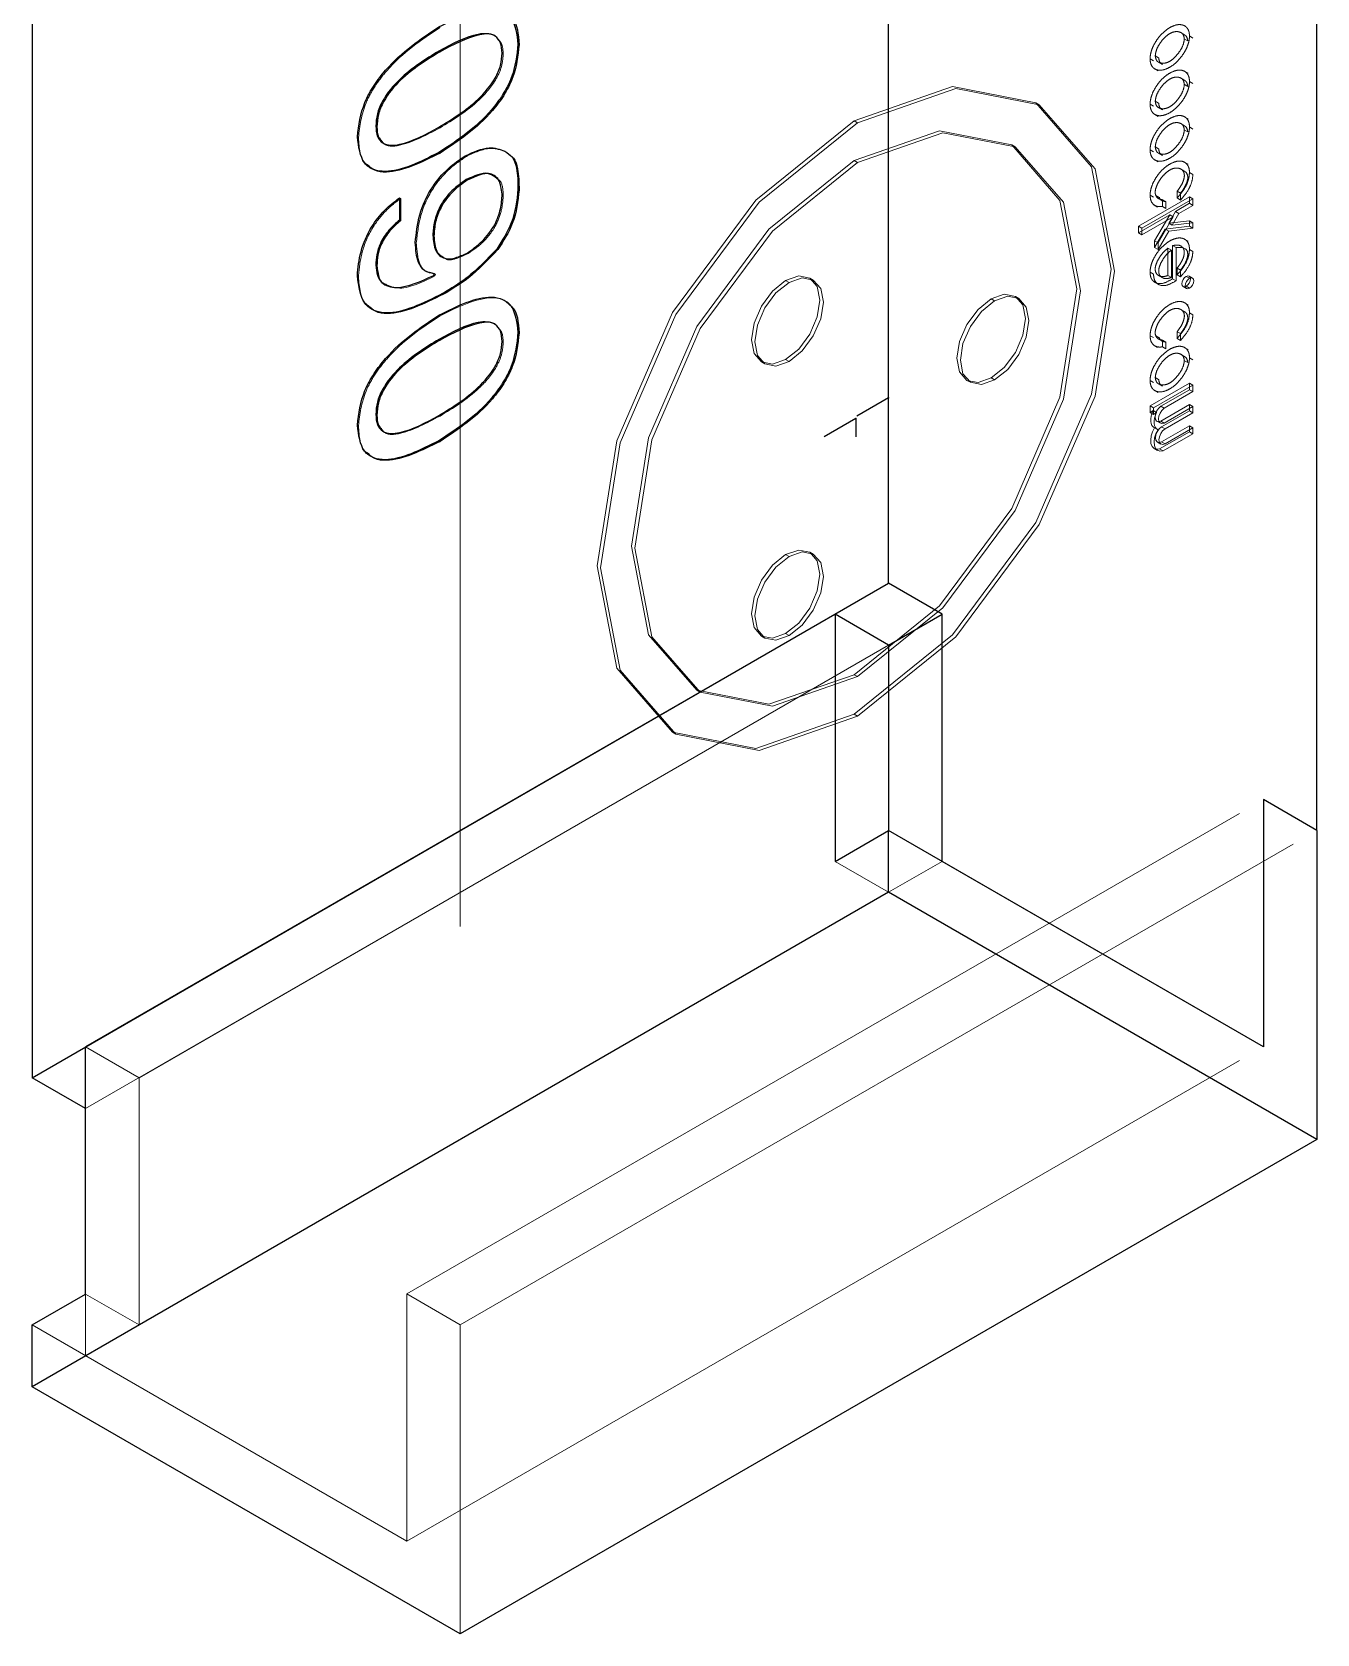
# Model space of a CAD drawing. Header units: millimetres. Extents: x 0 to 841, y 0 to 2287.
# Drawn here: x 627.798 to 629.495, y 243.828 to 245.944 of the extents above; entities that cross this region are included whole.
import ezdxf

# ---------------------------------------------------------------- set-up
doc = ezdxf.new("R2010")
doc.units = ezdxf.units.MM
doc.header["$PDSIZE"] = -1
doc.linetypes.add('HIDDEN', pattern=[1.905, 1.27, -0.635])

msp = doc.modelspace()

# ---------------------------------------------------------------- linework, layer by layer
at = {"color": 7, "linetype": 'Continuous', "lineweight": 25}
for p, q in [((628.9297, 245.2155), (628.9297, 247.0119)), ((629.4954, 244.8889), (629.4954, 246.6853)), ((627.7984, 246.3587), (627.7984, 244.5623)), ((628.3358, 245.9184), (628.3372, 245.9175)), ((628.4401, 245.9277), (628.4416, 245.9269)), ((628.2524, 245.8193), (628.2538, 245.8185)), ((628.3358, 245.7845), (628.3372, 245.7837)), ((628.4228, 245.7862), (628.4242, 245.7854)), ((628.3718, 245.7487), (628.3732, 245.7479)), ((628.2837, 245.7246), (628.2837, 245.6952)), ((628.2837, 245.7246), (628.2851, 245.7238)), ((628.2851, 245.7238), (628.2851, 245.6944)), ((628.4401, 245.736), (628.4416, 245.7352)), ((628.2837, 245.6952), (628.2851, 245.6944)), ((628.3277, 245.6751), (628.3291, 245.6743)), ((628.4123, 245.657), (628.4137, 245.6562)), ((628.2524, 245.6356), (628.2538, 245.6348)), ((628.3314, 245.6234), (628.3238, 245.6259)), ((628.3289, 245.6222), (628.33, 245.6242)), ((628.3405, 245.5981), (628.3419, 245.5973)), ((628.3358, 245.5376), (628.3372, 245.5368)), ((628.4401, 245.547), (628.4416, 245.5461)), ((628.2524, 245.4385), (628.2538, 245.4377)), ((628.3358, 245.4037), (628.3372, 245.4029)), ((627.7984, 244.5623), (628.9297, 245.2155)), ((629.0004, 245.1747), (628.9297, 245.2155)), ((628.859, 245.1747), (627.8691, 244.6032)), ((628.859, 245.1747), (628.859, 244.848)), ((628.9297, 245.1338), (628.859, 245.1747)), ((628.9297, 245.1338), (629.0004, 245.1747)), ((629.0004, 244.848), (629.0004, 245.1747)), ((628.9297, 245.1338), (628.9297, 244.8889)), ((629.4954, 244.8889), (629.4247, 244.9297)), ((629.4247, 244.9297), (629.4247, 244.6031)), ((628.859, 244.848), (628.9297, 244.8889)), ((628.9297, 244.8072), (628.9297, 244.8889)), ((629.4247, 244.6031), (628.9297, 244.8889)), ((629.4954, 244.8889), (629.4954, 244.4806)), ((629.4247, 244.6031), (629.0004, 244.848)), ((628.9297, 244.8072), (627.7984, 244.1541)), ((629.4954, 244.4806), (628.9297, 244.8072)), ((627.8691, 244.2765), (627.8691, 244.6032)), ((627.8691, 244.5215), (627.7984, 244.5623)), ((629.4954, 244.4806), (628.364, 243.8275)), ((627.7984, 244.2357), (627.8691, 244.2765)), ((627.7984, 244.1541), (627.7984, 244.2357)), ((628.364, 243.8275), (627.7984, 244.1541))]:
    msp.add_line(p, q, dxfattribs=at)
at = {"color": 7, "linetype": 'HIDDEN', "lineweight": 18}
for p, q in [((628.364, 246.0322), (628.364, 244.2358)), ((629.3196, 245.9406), (629.3151, 245.9432)), ((629.327, 245.9384), (629.3316, 245.9357)), ((628.4193, 245.9157), (628.4207, 245.9149)), ((629.3203, 245.9344), (629.3248, 245.9318)), ((629.275, 245.9083), (629.2795, 245.9057)), ((629.2814, 245.8948), (629.2859, 245.8922)), ((629.2818, 245.9122), (629.2863, 245.9096)), ((629.287, 245.9035), (629.2915, 245.9009)), ((629.3196, 245.8805), (629.3151, 245.8831)), ((629.3203, 245.8743), (629.3248, 245.8717)), ((629.3252, 245.8891), (629.3206, 245.8917)), ((629.327, 245.8783), (629.3316, 245.8756)), ((629.1287, 245.8475), (629.1242, 245.8501)), ((629.2818, 245.8521), (629.2863, 245.8495)), ((629.275, 245.8482), (629.2795, 245.8456)), ((629.2814, 245.8347), (629.2859, 245.8321)), ((629.287, 245.8434), (629.2915, 245.8408)), ((629.3252, 245.829), (629.3206, 245.8316)), ((628.3358, 245.818), (628.3372, 245.8171)), ((628.8842, 245.8264), (628.8887, 245.8237)), ((629.3196, 245.8204), (629.3151, 245.823)), ((629.3203, 245.8142), (629.3248, 245.8116)), ((629.327, 245.8182), (629.3316, 245.8155)), ((628.228, 245.8053), (628.2294, 245.8044)), ((629.0967, 245.7921), (629.0922, 245.7947)), ((629.275, 245.7881), (629.2795, 245.7855)), ((629.2818, 245.792), (629.2863, 245.7894)), ((628.3706, 245.7802), (628.372, 245.7794)), ((628.4242, 245.7854), (628.4297, 245.7808)), ((628.8842, 245.7741), (628.8887, 245.7715)), ((629.2814, 245.7746), (629.2859, 245.772)), ((629.287, 245.7833), (629.2915, 245.7807)), ((629.3252, 245.7689), (629.3206, 245.7715)), ((629.3197, 245.7602), (629.3152, 245.7628)), ((629.327, 245.7581), (629.3316, 245.7554)), ((628.4193, 245.7293), (628.4207, 245.7285)), ((629.327, 245.726), (629.2597, 245.6871)), ((629.3316, 245.7233), (629.2642, 245.6845)), ((629.275, 245.728), (629.2795, 245.7254)), ((629.2826, 245.7278), (629.2871, 245.7252)), ((629.3107, 245.7333), (629.3107, 245.7244)), ((629.3107, 245.7333), (629.3152, 245.7307)), ((629.3107, 245.7244), (629.3152, 245.7217)), ((629.3152, 245.7307), (629.3152, 245.7217)), ((629.327, 245.7174), (629.327, 245.726)), ((629.327, 245.726), (629.3316, 245.7233)), ((629.3316, 245.7147), (629.3316, 245.7233)), ((629.2597, 245.6785), (629.301, 245.7023)), ((629.2805, 245.7151), (629.285, 245.7125)), ((629.301, 245.7023), (629.281, 245.6677)), ((629.2914, 245.7221), (629.2914, 245.7132)), ((629.2914, 245.7221), (629.2959, 245.7195)), ((629.2914, 245.7132), (629.2959, 245.7106)), ((629.2959, 245.7195), (629.2959, 245.7106)), ((629.3086, 245.7067), (629.2996, 245.6911)), ((629.301, 245.7023), (629.3055, 245.6997)), ((629.3131, 245.7041), (629.3041, 245.6885)), ((629.3086, 245.7067), (629.327, 245.7174)), ((629.3086, 245.7067), (629.3131, 245.7041)), ((629.3131, 245.7041), (629.3316, 245.7147)), ((629.327, 245.7174), (629.3316, 245.7147)), ((629.2597, 245.6871), (629.2597, 245.6785)), ((629.2597, 245.6871), (629.2642, 245.6845)), ((629.2642, 245.6758), (629.3055, 245.6997)), ((629.2642, 245.6845), (629.2642, 245.6758)), ((629.2951, 245.6833), (629.281, 245.659)), ((629.3055, 245.6997), (629.2856, 245.6651)), ((629.2996, 245.6807), (629.2856, 245.6564)), ((629.2951, 245.6833), (629.327, 245.6871)), ((629.2951, 245.6833), (629.2996, 245.6807)), ((629.327, 245.6943), (629.2996, 245.6911)), ((629.2996, 245.6911), (629.3041, 245.6885)), ((629.2996, 245.6807), (629.3316, 245.6844)), ((629.3316, 245.6917), (629.3041, 245.6885)), ((629.327, 245.6871), (629.327, 245.6943)), ((629.327, 245.6943), (629.3316, 245.6917)), ((629.327, 245.6871), (629.3316, 245.6844)), ((629.3316, 245.6844), (629.3316, 245.6917)), ((628.3045, 245.6657), (628.3059, 245.6649)), ((629.2597, 245.6785), (629.2642, 245.6758)), ((629.281, 245.6677), (629.281, 245.659)), ((629.281, 245.6677), (629.2856, 245.6651)), ((629.2856, 245.6651), (629.2856, 245.6564)), ((629.3047, 245.6615), (629.3047, 245.6177)), ((629.3047, 245.6615), (629.3093, 245.6589)), ((629.3221, 245.6569), (629.3176, 245.6595)), ((629.3252, 245.6673), (629.3206, 245.67)), ((628.3729, 245.6517), (628.3743, 245.6509)), ((629.281, 245.659), (629.2856, 245.6564)), ((629.2986, 245.6582), (629.2986, 245.622)), ((629.2986, 245.6582), (629.3032, 245.6556)), ((629.3032, 245.6556), (629.3032, 245.6194)), ((629.3093, 245.6589), (629.3176, 245.659)), ((629.3093, 245.6589), (629.3093, 245.6151)), ((629.327, 245.6565), (629.3316, 245.6539)), ((628.228, 245.6216), (628.2294, 245.6208)), ((628.3289, 245.6222), (628.3303, 245.6214)), ((628.33, 245.6242), (628.3314, 245.6234)), ((628.3303, 245.6214), (628.3314, 245.6234)), ((628.8302, 245.616), (628.8257, 245.6186)), ((629.275, 245.6264), (629.2795, 245.6238)), ((629.2841, 245.6238), (629.2853, 245.6231)), ((629.2883, 245.6214), (629.2886, 245.6212)), ((629.2986, 245.622), (629.3032, 245.6194)), ((629.3047, 245.6177), (629.3093, 245.6151)), ((629.3107, 245.6317), (629.3107, 245.6228)), ((629.3107, 245.6317), (629.3152, 245.6291)), ((629.3107, 245.6228), (629.3152, 245.6202)), ((629.3152, 245.6291), (629.3152, 245.6202)), ((629.3226, 245.6209), (629.3271, 245.6183)), ((629.3311, 245.6187), (629.3266, 245.6213)), ((628.7937, 245.6155), (628.7982, 245.6128)), ((629.2814, 245.613), (629.2859, 245.6104)), ((629.3186, 245.6074), (629.3231, 245.6048)), ((629.3226, 245.6078), (629.3271, 245.6052)), ((629.0652, 245.5912), (629.0697, 245.5886)), ((629.1017, 245.5917), (629.0972, 245.5943)), ((629.3197, 245.5747), (629.3152, 245.5773)), ((629.3252, 245.5834), (629.3206, 245.586)), ((628.3358, 245.5697), (628.3372, 245.5689)), ((629.327, 245.5726), (629.3316, 245.5699)), ((628.4193, 245.5349), (628.4207, 245.5341)), ((629.275, 245.5425), (629.2795, 245.5399)), ((629.2826, 245.5423), (629.2871, 245.5397)), ((629.2914, 245.5366), (629.2914, 245.5277)), ((629.2914, 245.5366), (629.2959, 245.534)), ((629.2959, 245.534), (629.2959, 245.5251)), ((629.3107, 245.5478), (629.3107, 245.5389)), ((629.3107, 245.5478), (629.3152, 245.5452)), ((629.3107, 245.5389), (629.3152, 245.5362)), ((629.3152, 245.5452), (629.3152, 245.5362)), ((629.2805, 245.5296), (629.285, 245.527)), ((629.2914, 245.5277), (629.2959, 245.5251)), ((629.3196, 245.5156), (629.3151, 245.5183)), ((629.3252, 245.5243), (629.3206, 245.5269)), ((629.327, 245.5134), (629.3316, 245.5108)), ((628.7617, 245.5078), (628.7662, 245.5052)), ((628.7937, 245.5109), (628.7982, 245.5083)), ((629.3203, 245.5095), (629.3248, 245.5069)), ((629.0332, 245.4835), (629.0377, 245.4809)), ((629.0652, 245.4867), (629.0697, 245.484)), ((629.275, 245.4834), (629.2795, 245.4808)), ((629.275, 245.4497), (629.327, 245.4797)), ((629.2795, 245.4471), (629.3316, 245.4771)), ((629.2814, 245.4699), (629.2859, 245.4673)), ((629.2818, 245.4873), (629.2863, 245.4847)), ((629.287, 245.4786), (629.2915, 245.4759)), ((629.327, 245.4712), (629.2891, 245.4493)), ((629.327, 245.4797), (629.327, 245.4712)), ((629.327, 245.4797), (629.3316, 245.4771)), ((629.327, 245.4712), (629.3316, 245.4686)), ((629.3316, 245.4771), (629.3316, 245.4686)), ((629.275, 245.4497), (629.275, 245.4412)), ((629.275, 245.4497), (629.2795, 245.4471)), ((629.327, 245.4515), (629.2891, 245.4296)), ((629.2891, 245.4493), (629.2936, 245.4467)), ((629.3316, 245.4686), (629.2936, 245.4467)), ((629.3316, 245.4489), (629.2936, 245.427)), ((629.327, 245.4515), (629.327, 245.4434)), ((629.327, 245.4515), (629.3316, 245.4489)), ((629.3316, 245.4489), (629.3316, 245.4408)), ((628.3358, 245.4372), (628.3372, 245.4364)), ((629.275, 245.4412), (629.2791, 245.4436)), ((629.275, 245.4412), (629.2795, 245.4386)), ((629.2791, 245.4436), (629.2836, 245.4409)), ((629.2795, 245.4471), (629.2795, 245.4386)), ((629.2795, 245.4386), (629.2836, 245.4409)), ((629.2841, 245.4295), (629.2886, 245.4269)), ((629.2891, 245.4296), (629.2936, 245.427)), ((629.327, 245.4434), (629.2902, 245.4221)), ((629.3316, 245.4408), (629.2948, 245.4195)), ((629.327, 245.4434), (629.3316, 245.4408)), ((628.228, 245.4245), (628.2294, 245.4237)), ((629.28, 245.4214), (629.2846, 245.4188)), ((629.281, 245.4209), (629.2856, 245.4183)), ((629.327, 245.4157), (629.2875, 245.3929)), ((629.327, 245.4235), (629.2902, 245.4023)), ((629.2902, 245.4221), (629.2948, 245.4195)), ((629.3316, 245.413), (629.2921, 245.3902)), ((629.3316, 245.4209), (629.2948, 245.3997)), ((629.327, 245.4157), (629.327, 245.4235)), ((629.327, 245.4235), (629.3316, 245.4209)), ((629.327, 245.4157), (629.3316, 245.413)), ((629.3316, 245.413), (629.3316, 245.4209)), ((629.2805, 245.3936), (629.285, 245.391)), ((629.2847, 245.402), (629.2892, 245.3994)), ((629.2875, 245.3929), (629.2921, 245.3902)), ((629.2902, 245.4023), (629.2948, 245.3997)), ((628.7937, 245.2534), (628.7982, 245.2508)), ((628.8302, 245.254), (628.8257, 245.2566)), ((627.8691, 244.5215), (628.9297, 245.1338)), ((628.9297, 245.1338), (627.9398, 244.5623)), ((628.7617, 245.1457), (628.7662, 245.1431)), ((628.7937, 245.1489), (628.7982, 245.1463)), ((628.8842, 245.0947), (628.8887, 245.0921)), ((628.6762, 245.0741), (628.6807, 245.0715)), ((628.8842, 245.0425), (628.8887, 245.0399)), ((628.6442, 245.0187), (628.6487, 245.0161)), ((628.2933, 244.2766), (629.4247, 244.9297)), ((628.364, 244.2358), (629.4954, 244.8889)), ((628.9297, 244.8072), (628.859, 244.848)), ((628.9297, 244.8072), (629.0004, 244.848)), ((627.9398, 244.5623), (627.8691, 244.6032)), ((628.2933, 243.95), (629.4247, 244.6031)), ((627.9398, 244.2357), (627.9398, 244.5623)), ((627.8691, 244.1949), (627.8691, 244.2765)), ((627.9398, 244.2357), (627.8691, 244.2765)), ((628.364, 244.2358), (628.2933, 244.2766)), ((628.2933, 244.2766), (628.2933, 243.95)), ((628.2933, 243.95), (627.7984, 244.2357)), ((628.364, 244.2358), (628.364, 243.8275)), ((628.2933, 243.95), (627.8691, 244.1949))]:
    msp.add_line(p, q, dxfattribs=at)
at = {"color": 7, "linetype": 'Continuous'}
for p, q in [((628.9297, 245.4605), (628.9297, 245.4847)), ((628.9297, 245.4605), (628.9297, 245.4847)), ((628.9297, 245.4605), (628.8878, 245.4364)), ((628.9297, 245.4605), (628.8878, 245.4364)), ((628.8864, 245.4331), (628.8446, 245.4089)), ((628.8864, 245.4331), (628.8864, 245.4089))]:
    msp.add_line(p, q, dxfattribs=at)
at = {"color": 7, "linetype": 'HIDDEN', "lineweight": 18, "flags": 128}
for points in [[(628.8842, 245.8264), (629.0141, 245.8715), (629.1242, 245.8501), (629.1978, 245.7654), (629.2236, 245.6304), (629.1978, 245.4654), (629.1242, 245.2958), (629.0141, 245.1473), (628.8842, 245.0425)], [(628.8887, 245.8237), (629.0186, 245.8689), (629.1287, 245.8475), (629.2023, 245.7628), (629.2281, 245.6277), (629.2023, 245.4628), (629.1287, 245.2932), (629.0186, 245.1447), (628.8887, 245.0399)], [(628.8842, 245.0425), (628.7543, 244.9973), (628.6442, 245.0187), (628.5706, 245.1034), (628.5448, 245.2385), (628.5706, 245.4034), (628.6442, 245.573), (628.7543, 245.7215), (628.8842, 245.8264)], [(628.8887, 245.0399), (628.7588, 244.9947), (628.6487, 245.0161), (628.5751, 245.1008), (628.5493, 245.2359), (628.5751, 245.4008), (628.6487, 245.5704), (628.7588, 245.7189), (628.8887, 245.8237)], [(628.8842, 245.7741), (628.9968, 245.8132), (629.0922, 245.7947), (629.1559, 245.7213), (629.1783, 245.6042), (629.1559, 245.4613), (629.0922, 245.3143), (628.9968, 245.1856), (628.8842, 245.0947)], [(628.8887, 245.7715), (629.0013, 245.8106), (629.0967, 245.7921), (629.1605, 245.7187), (629.1829, 245.6016), (629.1605, 245.4587), (629.0967, 245.3117), (629.0013, 245.183), (628.8887, 245.0921)], [(628.8842, 245.0947), (628.7716, 245.0556), (628.6762, 245.0741), (628.6124, 245.1475), (628.59, 245.2646), (628.6124, 245.4075), (628.6762, 245.5545), (628.7716, 245.6833), (628.8842, 245.7741)], [(628.8887, 245.0921), (628.7761, 245.053), (628.6807, 245.0715), (628.6169, 245.1449), (628.5946, 245.262), (628.6169, 245.4049), (628.6807, 245.5519), (628.7761, 245.6806), (628.8887, 245.7715)], [(628.7937, 245.6155), (628.811, 245.6215), (628.8257, 245.6186), (628.8355, 245.6073), (628.8389, 245.5893), (628.8355, 245.5673), (628.8257, 245.5447), (628.811, 245.5249), (628.7937, 245.5109)], [(628.7982, 245.6128), (628.8155, 245.6189), (628.8302, 245.616), (628.84, 245.6047), (628.8435, 245.5867), (628.84, 245.5647), (628.8302, 245.5421), (628.8155, 245.5223), (628.7982, 245.5083)], [(629.3226, 245.6078), (629.3204, 245.6071), (629.3186, 245.6074), (629.3173, 245.6088), (629.3169, 245.6111), (629.3173, 245.6138), (629.3186, 245.6167), (629.3204, 245.6192), (629.3226, 245.6209)], [(629.3271, 245.6052), (629.3249, 245.6045), (629.3231, 245.6048), (629.3219, 245.6062), (629.3214, 245.6085), (629.3219, 245.6112), (629.3231, 245.6141), (629.3249, 245.6165), (629.3271, 245.6183)], [(629.3226, 245.6209), (629.3247, 245.6217), (629.3266, 245.6213), (629.3278, 245.6199), (629.3282, 245.6176), (629.3278, 245.6149), (629.3266, 245.6121), (629.3247, 245.6096), (629.3226, 245.6078)], [(629.3271, 245.6183), (629.3293, 245.619), (629.3311, 245.6187), (629.3323, 245.6173), (629.3327, 245.615), (629.3323, 245.6123), (629.3311, 245.6094), (629.3293, 245.607), (629.3271, 245.6052)], [(628.7937, 245.5109), (628.7764, 245.5049), (628.7617, 245.5078), (628.7519, 245.5191), (628.7484, 245.5371), (628.7519, 245.5591), (628.7617, 245.5817), (628.7764, 245.6015), (628.7937, 245.6155)], [(628.7982, 245.5083), (628.7809, 245.5023), (628.7662, 245.5052), (628.7564, 245.5164), (628.7529, 245.5345), (628.7564, 245.5564), (628.7662, 245.5791), (628.7809, 245.5989), (628.7982, 245.6128)], [(629.0652, 245.5912), (629.0825, 245.5972), (629.0972, 245.5943), (629.107, 245.5831), (629.1105, 245.565), (629.107, 245.5431), (629.0972, 245.5204), (629.0825, 245.5006), (629.0652, 245.4867)], [(629.0652, 245.4867), (629.0479, 245.4806), (629.0332, 245.4835), (629.0234, 245.4948), (629.0199, 245.5128), (629.0234, 245.5348), (629.0332, 245.5574), (629.0479, 245.5772), (629.0652, 245.5912)], [(629.0697, 245.484), (629.0524, 245.478), (629.0377, 245.4809), (629.0279, 245.4922), (629.0245, 245.5102), (629.0279, 245.5322), (629.0377, 245.5548), (629.0524, 245.5746), (629.0697, 245.5886)], [(629.0697, 245.5886), (629.087, 245.5946), (629.1017, 245.5917), (629.1115, 245.5804), (629.115, 245.5624), (629.1115, 245.5404), (629.1017, 245.5178), (629.087, 245.498), (629.0697, 245.484)], [(629.2891, 245.4493), (629.2861, 245.4465), (629.2837, 245.4429), (629.2821, 245.4389), (629.2816, 245.4351), (629.2821, 245.4319), (629.2837, 245.4298), (629.2861, 245.429), (629.2891, 245.4296)], [(629.2791, 245.4436), (629.2775, 245.4399), (629.2764, 245.4362), (629.2758, 245.4326), (629.2758, 245.4293), (629.2764, 245.4264), (629.2774, 245.4239), (629.279, 245.4221), (629.281, 245.4209)], [(629.2836, 245.4409), (629.282, 245.4373), (629.2809, 245.4336), (629.2804, 245.43), (629.2803, 245.4267), (629.2809, 245.4238), (629.282, 245.4213), (629.2835, 245.4195), (629.2856, 245.4183)], [(629.2936, 245.4467), (629.2907, 245.4439), (629.2882, 245.4403), (629.2867, 245.4363), (629.2861, 245.4325), (629.2867, 245.4293), (629.2882, 245.4272), (629.2907, 245.4264), (629.2936, 245.427)], [(629.281, 245.4209), (629.2783, 245.4155), (629.2765, 245.41), (629.2758, 245.4047), (629.2762, 245.4), (629.2777, 245.3963), (629.2803, 245.3937), (629.2836, 245.3926), (629.2875, 245.3929)], [(629.2856, 245.4183), (629.2828, 245.4129), (629.281, 245.4074), (629.2803, 245.4021), (629.2807, 245.3974), (629.2823, 245.3937), (629.2848, 245.3911), (629.2881, 245.3899), (629.2921, 245.3902)], [(629.2902, 245.4221), (629.2871, 245.4194), (629.2845, 245.4157), (629.2828, 245.4116), (629.2822, 245.4076), (629.2828, 245.4043), (629.2845, 245.4021), (629.2871, 245.4014), (629.2902, 245.4023)], [(629.2948, 245.4195), (629.2916, 245.4168), (629.289, 245.4131), (629.2873, 245.409), (629.2867, 245.405), (629.2873, 245.4016), (629.289, 245.3995), (629.2916, 245.3988), (629.2948, 245.3997)], [(628.7937, 245.2534), (628.811, 245.2594), (628.8257, 245.2566), (628.8355, 245.2453), (628.8389, 245.2273), (628.8355, 245.2053), (628.8257, 245.1827), (628.811, 245.1629), (628.7937, 245.1489)], [(628.7937, 245.1489), (628.7764, 245.1429), (628.7617, 245.1457), (628.7519, 245.157), (628.7484, 245.175), (628.7519, 245.197), (628.7617, 245.2196), (628.7764, 245.2394), (628.7937, 245.2534)], [(628.7982, 245.1463), (628.7809, 245.1402), (628.7662, 245.1431), (628.7564, 245.1544), (628.7529, 245.1724), (628.7564, 245.1944), (628.7662, 245.217), (628.7809, 245.2368), (628.7982, 245.2508)], [(628.7982, 245.2508), (628.8155, 245.2568), (628.8302, 245.2539), (628.84, 245.2427), (628.8435, 245.2246), (628.84, 245.2027), (628.8302, 245.18), (628.8155, 245.1602), (628.7982, 245.1463)]]:
    msp.add_lwpolyline(points, dxfattribs=at)
at = {"color": 7, "linetype": 'Continuous', "lineweight": 25}
for points, knots in [([(628.3358, 245.9505), (628.3601, 245.9625), (628.3904, 245.9776), (628.4204, 245.9723), (628.4362, 245.9602), (628.4386, 245.9407), (628.4401, 245.9277)], [0, 0, 0, 0, 0.499687, 0.625352, 0.750869, 1, 1, 1, 1]), ([(628.4295, 245.9637), (628.4306, 245.9629), (628.4395, 245.9563), (628.4406, 245.9407), (628.4416, 245.9269)], [0, 0, 0, 0, 0.121341, 1, 1, 1, 1]), ([(628.228, 245.8053), (628.2299, 245.8204), (628.2328, 245.8432), (628.2497, 245.8736), (628.2805, 245.9137), (628.3112, 245.9341), (628.3358, 245.9505)], [0, 0, 0, 0, 0.248785, 0.374282, 0.499955, 1, 1, 1, 1]), ([(628.4193, 245.9157), (628.4188, 245.9205), (628.4179, 245.93), (628.4081, 245.9419), (628.3798, 245.9423), (628.3534, 245.928), (628.3358, 245.9184)], [0, 0, 0, 0, 0.125208, 0.250259, 0.499246, 1, 1, 1, 1]), ([(628.4143, 245.9334), (628.4134, 245.9348), (628.4082, 245.9424), (628.3804, 245.9405), (628.3545, 245.9267), (628.3372, 245.9175)], [0, 0, 0, 0, 0.065574, 0.375894, 1, 1, 1, 1]), ([(628.3358, 245.9184), (628.3182, 245.9076), (628.2917, 245.8916), (628.2632, 245.8585), (628.2534, 245.8352), (628.2527, 245.8246), (628.2524, 245.8193)], [0, 0, 0, 0, 0.500906, 0.749819, 0.874781, 1, 1, 1, 1]), ([(628.3372, 245.9175), (628.3196, 245.9068), (628.2931, 245.8908), (628.2646, 245.8577), (628.2548, 245.8344), (628.2541, 245.8238), (628.2538, 245.8185)], [0, 0, 0, 0, 0.500906, 0.749819, 0.874781, 1, 1, 1, 1]), ([(628.4401, 245.9277), (628.4386, 245.9129), (628.4362, 245.8907), (628.4204, 245.8604), (628.3904, 245.8204), (628.3601, 245.8004), (628.3358, 245.7845)], [0, 0, 0, 0, 0.2491225, 0.3746349, 0.500323, 1, 1, 1, 1]), ([(628.3358, 245.818), (628.3533, 245.8286), (628.3795, 245.8445), (628.4081, 245.8768), (628.4182, 245.8998), (628.4189, 245.9104), (628.4193, 245.9157)], [0, 0, 0, 0, 0.500896, 0.749906, 0.874864, 1, 1, 1, 1]), ([(628.4416, 245.9269), (628.44, 245.9121), (628.4376, 245.8899), (628.4218, 245.8595), (628.3918, 245.8195), (628.3615, 245.7996), (628.3372, 245.7837)], [0, 0, 0, 0, 0.2491225, 0.3746349, 0.500323, 1, 1, 1, 1]), ([(628.2524, 245.8193), (628.2527, 245.8145), (628.2535, 245.8048), (628.2636, 245.7933), (628.2921, 245.794), (628.3183, 245.8084), (628.3358, 245.818)], [0, 0, 0, 0, 0.125131, 0.250047, 0.49906, 1, 1, 1, 1]), ([(628.2538, 245.8185), (628.254, 245.8134), (628.2543, 245.8057), (628.2583, 245.8018), (628.2597, 245.8004)], [0, 0, 0, 0, 0.655509, 1, 1, 1, 1]), ([(628.3358, 245.7845), (628.3111, 245.7721), (628.2801, 245.7566), (628.2491, 245.7609), (628.2323, 245.7722), (628.2297, 245.7921), (628.228, 245.8053)], [0, 0, 0, 0, 0.500012, 0.625693, 0.751201, 1, 1, 1, 1]), ([(628.3706, 245.7802), (628.3815, 245.7852), (628.401, 245.7941), (628.4161, 245.7886), (628.4228, 245.7862)], [0, 0, 0, 0, 0.5591801, 1, 1, 1, 1]), ([(628.3372, 245.7837), (628.3127, 245.7715), (628.282, 245.7563), (628.2511, 245.7595), (628.2442, 245.7656), (628.2411, 245.7684)], [0, 0, 0, 0, 0.685687, 0.858039, 1, 1, 1, 1]), ([(628.3045, 245.6657), (628.3058, 245.6777), (628.3083, 245.7016), (628.3245, 245.738), (628.3476, 245.7645), (628.3629, 245.7749), (628.3706, 245.7802)], [0, 0, 0, 0, 0.280617, 0.559274, 0.779238, 1, 1, 1, 1]), ([(628.4228, 245.7862), (628.4264, 245.7838), (628.4338, 245.7791), (628.4398, 245.7612), (628.44, 245.7456), (628.4401, 245.736)], [0, 0, 0, 0, 0.279388, 0.559544, 1, 1, 1, 1]), ([(628.4297, 245.7808), (628.4313, 245.7796), (628.4365, 245.776), (628.441, 245.7602), (628.4414, 245.7447), (628.4416, 245.7352)], [0, 0, 0, 0, 0.1484913, 0.479537, 1, 1, 1, 1]), ([(628.3718, 245.7487), (628.3654, 245.7443), (628.3527, 245.7354), (628.3369, 245.715), (628.329, 245.6932), (628.3281, 245.6811), (628.3277, 245.6751)], [0, 0, 0, 0, 0.280784, 0.559454, 0.779294, 1, 1, 1, 1]), ([(628.3732, 245.7479), (628.3668, 245.7435), (628.3541, 245.7346), (628.3383, 245.7142), (628.3304, 245.6924), (628.3295, 245.6803), (628.3291, 245.6743)], [0, 0, 0, 0, 0.280784, 0.559454, 0.779294, 1, 1, 1, 1]), ([(628.4193, 245.7293), (628.4184, 245.7363), (628.4165, 245.7503), (628.3991, 245.7608), (628.3821, 245.7533), (628.3718, 245.7487)], [0, 0, 0, 0, 0.2807757, 0.5599661, 1, 1, 1, 1]), ([(628.4121, 245.75), (628.4091, 245.7525), (628.3996, 245.7606), (628.384, 245.7531), (628.3732, 245.7479)], [0, 0, 0, 0, 0.310655, 1, 1, 1, 1]), ([(628.228, 245.6216), (628.229, 245.632), (628.231, 245.6529), (628.2443, 245.6847), (628.2637, 245.7093), (628.277, 245.7195), (628.2837, 245.7246)], [0, 0, 0, 0, 0.280542, 0.559408, 0.779403, 1, 1, 1, 1]), ([(628.3729, 245.6517), (628.3796, 245.6563), (628.393, 245.6657), (628.4097, 245.6873), (628.418, 245.7103), (628.4188, 245.7229), (628.4193, 245.7293)], [0, 0, 0, 0, 0.280779, 0.559503, 0.779325, 1, 1, 1, 1]), ([(628.4401, 245.736), (628.4386, 245.7211), (628.4358, 245.6944), (628.4195, 245.6684), (628.4123, 245.657)], [0, 0, 0, 0, 0.559584, 1, 1, 1, 1]), ([(628.4416, 245.7352), (628.44, 245.7202), (628.4372, 245.6936), (628.4209, 245.6676), (628.4137, 245.6562)], [0, 0, 0, 0, 0.559584, 1, 1, 1, 1]), ([(628.2837, 245.6952), (628.2789, 245.6911), (628.2693, 245.6828), (628.2583, 245.666), (628.253, 245.6494), (628.2526, 245.6402), (628.2524, 245.6356)], [0, 0, 0, 0, 0.280442, 0.559411, 0.779526, 1, 1, 1, 1]), ([(628.2851, 245.6944), (628.2803, 245.6902), (628.2707, 245.682), (628.2597, 245.6652), (628.2544, 245.6486), (628.254, 245.6394), (628.2538, 245.6348)], [0, 0, 0, 0, 0.280442, 0.559411, 0.779526, 1, 1, 1, 1]), ([(628.33, 245.6242), (628.3255, 245.6251), (628.3164, 245.6268), (628.3062, 245.6408), (628.3052, 245.6563), (628.3045, 245.6657)], [0, 0, 0, 0, 0.280289, 0.560345, 1, 1, 1, 1]), ([(628.3277, 245.6751), (628.3283, 245.6679), (628.3296, 245.6534), (628.3418, 245.6431), (628.3575, 245.6446), (628.3678, 245.6493), (628.3729, 245.6517)], [0, 0, 0, 0, 0.280297, 0.558545, 0.778963, 1, 1, 1, 1]), ([(628.3291, 245.6743), (628.3297, 245.6668), (628.3307, 245.6522), (628.34, 245.6469), (628.3445, 245.6443)], [0, 0, 0, 0, 0.512599, 1, 1, 1, 1]), ([(628.4123, 245.657), (628.3994, 245.6435), (628.3763, 245.6194), (628.3514, 245.6046), (628.3405, 245.5981)], [0, 0, 0, 0, 0.558783, 1, 1, 1, 1]), ([(628.4137, 245.6562), (628.4008, 245.6427), (628.3777, 245.6186), (628.3528, 245.6038), (628.3419, 245.5973)], [0, 0, 0, 0, 0.558783, 1, 1, 1, 1]), ([(628.3405, 245.5981), (628.3145, 245.5852), (628.282, 245.569), (628.2498, 245.5746), (628.2327, 245.5872), (628.2299, 245.6078), (628.228, 245.6216)], [0, 0, 0, 0, 0.499644, 0.625328, 0.750848, 1, 1, 1, 1]), ([(628.2524, 245.6356), (628.2529, 245.6311), (628.2539, 245.622), (628.2617, 245.6089), (628.2865, 245.6026), (628.3119, 245.6144), (628.3289, 245.6222)], [0, 0, 0, 0, 0.125456, 0.250769, 0.499842, 1, 1, 1, 1]), ([(628.2538, 245.6348), (628.2544, 245.6304), (628.2556, 245.6217), (628.2585, 245.6132), (628.262, 245.6121), (628.2621, 245.612)], [0, 0, 0, 0, 0.491033, 0.981507, 1, 1, 1, 1]), ([(628.3419, 245.5973), (628.3161, 245.5847), (628.2839, 245.5688), (628.2522, 245.573), (628.2454, 245.5794), (628.2425, 245.5822)], [0, 0, 0, 0, 0.6936, 0.868072, 1, 1, 1, 1]), ([(628.3358, 245.5697), (628.3601, 245.5818), (628.3904, 245.5969), (628.4204, 245.5915), (628.4362, 245.5794), (628.4386, 245.5599), (628.4401, 245.547)], [0, 0, 0, 0, 0.499687, 0.625352, 0.750869, 1, 1, 1, 1]), ([(628.4295, 245.5829), (628.4306, 245.5821), (628.4395, 245.5756), (628.4406, 245.5599), (628.4416, 245.5461)], [0, 0, 0, 0, 0.121341, 1, 1, 1, 1]), ([(628.228, 245.4245), (628.2299, 245.4396), (628.2328, 245.4624), (628.2497, 245.4929), (628.2805, 245.5329), (628.3112, 245.5534), (628.3358, 245.5697)], [0, 0, 0, 0, 0.248785, 0.374282, 0.499955, 1, 1, 1, 1]), ([(628.4193, 245.5349), (628.4188, 245.5397), (628.4179, 245.5493), (628.4081, 245.5611), (628.3798, 245.5616), (628.3534, 245.5472), (628.3358, 245.5376)], [0, 0, 0, 0, 0.125208, 0.250259, 0.499246, 1, 1, 1, 1]), ([(628.4143, 245.5527), (628.4134, 245.554), (628.4082, 245.5616), (628.3804, 245.5597), (628.3545, 245.546), (628.3372, 245.5368)], [0, 0, 0, 0, 0.0655738, 0.3758944, 1, 1, 1, 1]), ([(628.3358, 245.5376), (628.3182, 245.5269), (628.2917, 245.5108), (628.2632, 245.4777), (628.2534, 245.4544), (628.2527, 245.4439), (628.2524, 245.4385)], [0, 0, 0, 0, 0.500906, 0.749819, 0.874781, 1, 1, 1, 1]), ([(628.3372, 245.5368), (628.3196, 245.5261), (628.2931, 245.51), (628.2646, 245.4769), (628.2548, 245.4536), (628.2541, 245.443), (628.2538, 245.4377)], [0, 0, 0, 0, 0.500906, 0.749819, 0.874781, 1, 1, 1, 1]), ([(628.4401, 245.547), (628.4386, 245.5322), (628.4362, 245.51), (628.4204, 245.4796), (628.3904, 245.4396), (628.3601, 245.4197), (628.3358, 245.4037)], [0, 0, 0, 0, 0.249123, 0.374635, 0.500323, 1, 1, 1, 1]), ([(628.3358, 245.4372), (628.3533, 245.4478), (628.3795, 245.4637), (628.4081, 245.496), (628.4182, 245.5191), (628.4189, 245.5296), (628.4193, 245.5349)], [0, 0, 0, 0, 0.500896, 0.749906, 0.874864, 1, 1, 1, 1]), ([(628.4416, 245.5461), (628.44, 245.5314), (628.4376, 245.5092), (628.4218, 245.4788), (628.3918, 245.4388), (628.3615, 245.4189), (628.3372, 245.4029)], [0, 0, 0, 0, 0.249123, 0.374635, 0.500323, 1, 1, 1, 1]), ([(628.2524, 245.4385), (628.2527, 245.4337), (628.2535, 245.424), (628.2636, 245.4126), (628.2921, 245.4133), (628.3183, 245.4276), (628.3358, 245.4372)], [0, 0, 0, 0, 0.125131, 0.250047, 0.49906, 1, 1, 1, 1]), ([(628.2538, 245.4377), (628.254, 245.4327), (628.2543, 245.425), (628.2583, 245.421), (628.2597, 245.4197)], [0, 0, 0, 0, 0.655509, 1, 1, 1, 1]), ([(628.3358, 245.4037), (628.3111, 245.3913), (628.2801, 245.3758), (628.2491, 245.3801), (628.2323, 245.3915), (628.2297, 245.4113), (628.228, 245.4245)], [0, 0, 0, 0, 0.500012, 0.625693, 0.751201, 1, 1, 1, 1]), ([(628.3372, 245.4029), (628.3127, 245.3908), (628.282, 245.3755), (628.2511, 245.3787), (628.2442, 245.3848), (628.2411, 245.3876)], [0, 0, 0, 0, 0.685687, 0.858039, 1, 1, 1, 1])]:
    msp.add_open_spline(points, degree=3, knots=knots, dxfattribs=at)
at = {"color": 7, "linetype": 'HIDDEN', "lineweight": 18}
for points, knots in [([(628.2294, 245.8044), (628.2313, 245.8196), (628.2342, 245.8424), (628.2511, 245.8728), (628.2819, 245.9129), (628.3127, 245.9333), (628.3372, 245.9497)], [0, 0, 0, 0, 0.248785, 0.374282, 0.499955, 1, 1, 1, 1]), ([(629.275, 245.9083), (629.2751, 245.9099), (629.2753, 245.9135), (629.2769, 245.9199), (629.2802, 245.9275), (629.2855, 245.9358), (629.2927, 245.9437), (629.301, 245.9499), (629.3094, 245.9534), (629.3165, 245.9537), (629.3218, 245.9516), (629.3251, 245.9477), (629.3268, 245.9432), (629.327, 245.9399), (629.327, 245.9384)], [0, 0, 0, 0, 0.053784, 0.117806, 0.194259, 0.284674, 0.388205, 0.5, 0.611795, 0.715326, 0.805741, 0.882194, 0.946216, 1, 1, 1, 1]), ([(629.327, 245.9384), (629.327, 245.9367), (629.3268, 245.9332), (629.3251, 245.9267), (629.3218, 245.9191), (629.3165, 245.9108), (629.3094, 245.9029), (629.301, 245.8967), (629.2927, 245.8933), (629.2855, 245.8929), (629.2802, 245.8951), (629.2769, 245.8989), (629.2753, 245.9034), (629.2751, 245.9068), (629.275, 245.9083)], [0, 0, 0, 0, 0.0537844, 0.1178061, 0.1942591, 0.2846742, 0.3882046, 0.5, 0.6117954, 0.7153258, 0.8057409, 0.8821939, 0.9462156, 1, 1, 1, 1]), ([(629.2818, 245.9122), (629.2822, 245.9148), (629.283, 245.9201), (629.2877, 245.9287), (629.2938, 245.9363), (629.301, 245.9422), (629.3082, 245.9446), (629.3143, 245.944), (629.3191, 245.941), (629.3199, 245.9365), (629.3203, 245.9344)], [0, 0, 0, 0, 0.1117359, 0.23533, 0.3670868, 0.5, 0.6329132, 0.76467, 0.8882641, 1, 1, 1, 1]), ([(629.3195, 245.9404), (629.3209, 245.9396), (629.3237, 245.9381), (629.3244, 245.934), (629.3248, 245.9318)], [0, 0, 0, 0, 0.480408, 1, 1, 1, 1]), ([(628.3372, 245.8171), (628.3547, 245.8278), (628.3809, 245.8437), (628.4095, 245.8759), (628.4196, 245.899), (628.4203, 245.9096), (628.4207, 245.9149)], [0, 0, 0, 0, 0.500896, 0.749906, 0.874864, 1, 1, 1, 1]), ([(628.4207, 245.9149), (628.4204, 245.9198), (628.4198, 245.9277), (628.4158, 245.9319), (628.4143, 245.9334)], [0, 0, 0, 0, 0.633495, 1, 1, 1, 1]), ([(629.3203, 245.9344), (629.3199, 245.9319), (629.3191, 245.9265), (629.3143, 245.918), (629.3082, 245.9103), (629.301, 245.9045), (629.2938, 245.902), (629.2877, 245.9027), (629.283, 245.9057), (629.2822, 245.9101), (629.2818, 245.9122)], [0, 0, 0, 0, 0.111736, 0.23533, 0.367087, 0.5, 0.632913, 0.76467, 0.888264, 1, 1, 1, 1]), ([(629.275, 245.8482), (629.2751, 245.8498), (629.2753, 245.8534), (629.2769, 245.8598), (629.2802, 245.8674), (629.2855, 245.8757), (629.2927, 245.8836), (629.301, 245.8898), (629.3094, 245.8933), (629.3165, 245.8936), (629.3218, 245.8915), (629.3251, 245.8876), (629.3268, 245.8831), (629.327, 245.8798), (629.327, 245.8783)], [0, 0, 0, 0, 0.053784, 0.117806, 0.194259, 0.284674, 0.388205, 0.5, 0.611795, 0.715326, 0.805741, 0.882194, 0.946216, 1, 1, 1, 1]), ([(629.2916, 245.9011), (629.2902, 245.9018), (629.2873, 245.9033), (629.2867, 245.9075), (629.2863, 245.9096)], [0, 0, 0, 0, 0.480408, 1, 1, 1, 1]), ([(629.327, 245.8783), (629.327, 245.8766), (629.3268, 245.8731), (629.3251, 245.8666), (629.3218, 245.859), (629.3165, 245.8507), (629.3094, 245.8428), (629.301, 245.8366), (629.2927, 245.8332), (629.2855, 245.8328), (629.2802, 245.835), (629.2769, 245.8388), (629.2753, 245.8433), (629.2751, 245.8467), (629.275, 245.8482)], [0, 0, 0, 0, 0.053784, 0.117806, 0.194259, 0.284674, 0.388205, 0.5, 0.611795, 0.715326, 0.805741, 0.882194, 0.946216, 1, 1, 1, 1]), ([(629.2818, 245.8521), (629.2822, 245.8547), (629.283, 245.86), (629.2877, 245.8686), (629.2938, 245.8762), (629.301, 245.8821), (629.3082, 245.8845), (629.3143, 245.8839), (629.3191, 245.8809), (629.3199, 245.8764), (629.3203, 245.8743)], [0, 0, 0, 0, 0.111736, 0.23533, 0.367087, 0.5, 0.632913, 0.76467, 0.888264, 1, 1, 1, 1]), ([(629.3203, 245.8743), (629.3199, 245.8718), (629.3191, 245.8664), (629.3143, 245.8579), (629.3082, 245.8502), (629.301, 245.8444), (629.2938, 245.8419), (629.2877, 245.8426), (629.283, 245.8456), (629.2822, 245.85), (629.2818, 245.8521)], [0, 0, 0, 0, 0.111736, 0.23533, 0.367087, 0.5, 0.632913, 0.76467, 0.888264, 1, 1, 1, 1]), ([(629.3195, 245.8803), (629.3209, 245.8796), (629.3237, 245.878), (629.3244, 245.8739), (629.3248, 245.8717)], [0, 0, 0, 0, 0.480408, 1, 1, 1, 1]), ([(629.275, 245.7881), (629.2751, 245.7897), (629.2753, 245.7933), (629.2769, 245.7997), (629.2802, 245.8073), (629.2855, 245.8156), (629.2927, 245.8235), (629.301, 245.8297), (629.3094, 245.8332), (629.3165, 245.8336), (629.3218, 245.8314), (629.3251, 245.8275), (629.3268, 245.823), (629.327, 245.8197), (629.327, 245.8182)], [0, 0, 0, 0, 0.053784, 0.117806, 0.194259, 0.284674, 0.388205, 0.5, 0.611795, 0.715326, 0.805741, 0.882194, 0.946216, 1, 1, 1, 1]), ([(629.2916, 245.841), (629.2902, 245.8417), (629.2873, 245.8432), (629.2867, 245.8474), (629.2863, 245.8495)], [0, 0, 0, 0, 0.480408, 1, 1, 1, 1]), ([(628.2597, 245.8004), (628.2607, 245.799), (628.2661, 245.7913), (628.2943, 245.7942), (628.32, 245.8079), (628.3372, 245.8171)], [0, 0, 0, 0, 0.073111, 0.380874, 1, 1, 1, 1]), ([(629.327, 245.8182), (629.327, 245.8165), (629.3268, 245.813), (629.3251, 245.8065), (629.3218, 245.7989), (629.3165, 245.7906), (629.3094, 245.7827), (629.301, 245.7765), (629.2927, 245.7731), (629.2855, 245.7727), (629.2802, 245.7749), (629.2769, 245.7787), (629.2753, 245.7832), (629.2751, 245.7866), (629.275, 245.7881)], [0, 0, 0, 0, 0.053784, 0.117806, 0.194259, 0.284674, 0.388205, 0.5, 0.611795, 0.715326, 0.805741, 0.882194, 0.946216, 1, 1, 1, 1]), ([(629.2818, 245.792), (629.2822, 245.7946), (629.283, 245.8), (629.2877, 245.8085), (629.2938, 245.8161), (629.301, 245.822), (629.3082, 245.8244), (629.3143, 245.8238), (629.3191, 245.8208), (629.3199, 245.8163), (629.3203, 245.8142)], [0, 0, 0, 0, 0.111736, 0.23533, 0.367087, 0.5, 0.632913, 0.76467, 0.888264, 1, 1, 1, 1]), ([(629.3203, 245.8142), (629.3199, 245.8117), (629.3191, 245.8063), (629.3143, 245.7978), (629.3082, 245.7901), (629.301, 245.7843), (629.2938, 245.7818), (629.2877, 245.7825), (629.283, 245.7855), (629.2822, 245.7899), (629.2818, 245.792)], [0, 0, 0, 0, 0.111736, 0.23533, 0.367087, 0.5, 0.632913, 0.76467, 0.888264, 1, 1, 1, 1]), ([(629.3195, 245.8202), (629.3209, 245.8195), (629.3237, 245.8179), (629.3244, 245.8138), (629.3248, 245.8116)], [0, 0, 0, 0, 0.480408, 1, 1, 1, 1]), ([(628.2411, 245.7684), (628.2403, 245.7688), (628.2315, 245.7749), (628.2304, 245.7903), (628.2294, 245.8044)], [0, 0, 0, 0, 0.0812, 1, 1, 1, 1]), ([(628.372, 245.7794), (628.3829, 245.7844), (628.4024, 245.7933), (628.4175, 245.7878), (628.4242, 245.7854)], [0, 0, 0, 0, 0.5591801, 1, 1, 1, 1]), ([(629.2916, 245.7809), (629.2902, 245.7816), (629.2873, 245.7831), (629.2867, 245.7873), (629.2863, 245.7894)], [0, 0, 0, 0, 0.480408, 1, 1, 1, 1]), ([(628.3059, 245.6649), (628.3072, 245.6769), (628.3097, 245.7008), (628.3259, 245.7372), (628.349, 245.7637), (628.3643, 245.7741), (628.372, 245.7794)], [0, 0, 0, 0, 0.280617, 0.559274, 0.779238, 1, 1, 1, 1]), ([(629.275, 245.728), (629.2751, 245.7296), (629.2753, 245.7332), (629.2769, 245.7396), (629.2802, 245.7472), (629.2855, 245.7555), (629.2927, 245.7634), (629.301, 245.7696), (629.3094, 245.7731), (629.3165, 245.7735), (629.3218, 245.7713), (629.3251, 245.7674), (629.3268, 245.763), (629.327, 245.7596), (629.327, 245.7581)], [0, 0, 0, 0, 0.0537844, 0.1178061, 0.1942591, 0.2846742, 0.3882046, 0.5, 0.6117954, 0.7153258, 0.8057409, 0.8821939, 0.9462156, 1, 1, 1, 1]), ([(628.4207, 245.7285), (628.4202, 245.7362), (628.4196, 245.7461), (628.4135, 245.7493), (628.4121, 245.75)], [0, 0, 0, 0, 0.776344, 1, 1, 1, 1]), ([(629.2914, 245.7221), (629.2897, 245.7224), (629.2865, 245.7229), (629.2831, 245.726), (629.2814, 245.7307), (629.2823, 245.7373), (629.2853, 245.7443), (629.2897, 245.7511), (629.2951, 245.7571), (629.301, 245.7617), (629.307, 245.764), (629.3123, 245.7641), (629.3167, 245.7624), (629.3197, 245.7589), (629.3207, 245.7534), (629.3189, 245.7466), (629.3155, 245.7396), (629.3123, 245.7354), (629.3107, 245.7333)], [0, 0, 0, 0, 0.06591, 0.127752, 0.184575, 0.240344, 0.300579, 0.365486, 0.4327, 0.5, 0.5673, 0.634514, 0.699421, 0.759656, 0.815425, 0.872248, 0.93409, 1, 1, 1, 1]), ([(629.327, 245.7581), (629.3268, 245.755), (629.3262, 245.7488), (629.3209, 245.7362), (629.3146, 245.7289), (629.3107, 245.7244)], [0, 0, 0, 0, 0.262326, 0.545229, 1, 1, 1, 1]), ([(629.3196, 245.76), (629.3201, 245.7598), (629.322, 245.7591), (629.3242, 245.7562), (629.3252, 245.7508), (629.3235, 245.744), (629.32, 245.737), (629.3168, 245.7328), (629.3152, 245.7307)], [0, 0, 0, 0, 0.070993, 0.257163, 0.429529, 0.605153, 0.796291, 1, 1, 1, 1]), ([(629.3316, 245.7554), (629.3313, 245.7524), (629.3307, 245.7462), (629.3254, 245.7335), (629.3191, 245.7262), (629.3152, 245.7217)], [0, 0, 0, 0, 0.262326, 0.545229, 1, 1, 1, 1]), ([(628.2294, 245.6208), (628.2304, 245.6312), (628.2325, 245.652), (628.2458, 245.6839), (628.2651, 245.7084), (628.2784, 245.7187), (628.2851, 245.7238)], [0, 0, 0, 0, 0.280542, 0.559408, 0.779403, 1, 1, 1, 1]), ([(628.3743, 245.6509), (628.381, 245.6555), (628.3944, 245.6648), (628.4111, 245.6864), (628.4194, 245.7094), (628.4203, 245.7221), (628.4207, 245.7285)], [0, 0, 0, 0, 0.280779, 0.559503, 0.779325, 1, 1, 1, 1]), ([(629.2914, 245.7132), (629.2888, 245.713), (629.2838, 245.7127), (629.2785, 245.7162), (629.2755, 245.7215), (629.2752, 245.7259), (629.275, 245.728)], [0, 0, 0, 0, 0.289345, 0.578702, 0.796119, 1, 1, 1, 1]), ([(629.2959, 245.7195), (629.2943, 245.7198), (629.2911, 245.7204), (629.2881, 245.7225), (629.2875, 245.7248), (629.2873, 245.7254)], [0, 0, 0, 0, 0.446725, 0.865882, 1, 1, 1, 1]), ([(628.3238, 245.6259), (628.322, 245.6263), (628.3158, 245.6278), (628.3078, 245.6402), (628.3066, 245.6556), (628.3059, 245.6649)], [0, 0, 0, 0, 0.135671, 0.472002, 1, 1, 1, 1]), ([(629.275, 245.6264), (629.2751, 245.6281), (629.2753, 245.6317), (629.2769, 245.6381), (629.2802, 245.6457), (629.2855, 245.654), (629.2927, 245.6619), (629.301, 245.6681), (629.3094, 245.6715), (629.3165, 245.6719), (629.3218, 245.6697), (629.3251, 245.6659), (629.3268, 245.6614), (629.327, 245.658), (629.327, 245.6565)], [0, 0, 0, 0, 0.053784, 0.117806, 0.194259, 0.284674, 0.388205, 0.5, 0.611795, 0.715326, 0.805741, 0.882194, 0.946216, 1, 1, 1, 1]), ([(629.3047, 245.6615), (629.3082, 245.662), (629.3133, 245.6629), (629.318, 245.6595), (629.3202, 245.6558), (629.3204, 245.6503), (629.3185, 245.644), (629.3152, 245.6376), (629.3122, 245.6337), (629.3107, 245.6317)], [0, 0, 0, 0, 0.267845, 0.395145, 0.51294, 0.624534, 0.740912, 0.866836, 1, 1, 1, 1]), ([(628.3445, 245.6443), (628.3447, 245.6442), (628.348, 245.6412), (628.3594, 245.6444), (628.3693, 245.6487), (628.3743, 245.6509)], [0, 0, 0, 0, 0.025881, 0.512259, 1, 1, 1, 1]), ([(629.2986, 245.622), (629.2965, 245.6213), (629.2922, 245.62), (629.2868, 245.6212), (629.2829, 245.6244), (629.2812, 245.6301), (629.2829, 245.6376), (629.2868, 245.6453), (629.2922, 245.6527), (629.2965, 245.6564), (629.2986, 245.6582)], [0, 0, 0, 0, 0.133809, 0.265222, 0.38803, 0.5, 0.61197, 0.734778, 0.866191, 1, 1, 1, 1]), ([(629.3032, 245.6194), (629.301, 245.6187), (629.2967, 245.6174), (629.2914, 245.6186), (629.2875, 245.6218), (629.2858, 245.6274), (629.2875, 245.635), (629.2914, 245.6427), (629.2967, 245.6501), (629.301, 245.6538), (629.3032, 245.6556)], [0, 0, 0, 0, 0.133809, 0.265222, 0.38803, 0.5, 0.61197, 0.734778, 0.866191, 1, 1, 1, 1]), ([(629.327, 245.6565), (629.3268, 245.6535), (629.3262, 245.6472), (629.3209, 245.6346), (629.3146, 245.6273), (629.3107, 245.6228)], [0, 0, 0, 0, 0.2623262, 0.5452295, 1, 1, 1, 1]), ([(629.3212, 245.6575), (629.3216, 245.6572), (629.3232, 245.6563), (629.3247, 245.6531), (629.3249, 245.6477), (629.323, 245.6414), (629.3197, 245.635), (629.3167, 245.6311), (629.3152, 245.6291)], [0, 0, 0, 0, 0.072592, 0.253203, 0.424308, 0.602747, 0.795823, 1, 1, 1, 1]), ([(629.3316, 245.6539), (629.3313, 245.6509), (629.3307, 245.6446), (629.3254, 245.632), (629.3191, 245.6247), (629.3152, 245.6202)], [0, 0, 0, 0, 0.2623262, 0.5452295, 1, 1, 1, 1]), ([(628.2425, 245.5822), (628.2414, 245.5829), (628.232, 245.5897), (628.2306, 245.6061), (628.2294, 245.6208)], [0, 0, 0, 0, 0.109013, 1, 1, 1, 1]), ([(628.2621, 245.612), (628.2682, 245.6091), (628.2869, 245.6001), (628.3129, 245.6128), (628.3303, 245.6214)], [0, 0, 0, 0, 0.328202, 1, 1, 1, 1]), ([(629.3047, 245.6177), (629.3007, 245.6154), (629.2925, 245.6105), (629.2831, 245.6113), (629.2778, 245.6156), (629.2754, 245.6204), (629.2751, 245.6245), (629.275, 245.6264)], [0, 0, 0, 0, 0.284269, 0.585299, 0.73536, 0.873926, 1, 1, 1, 1]), ([(629.3093, 245.6151), (629.3053, 245.6128), (629.297, 245.6079), (629.2876, 245.6086), (629.2824, 245.613), (629.28, 245.6178), (629.2797, 245.6219), (629.2795, 245.6238)], [0, 0, 0, 0, 0.284269, 0.585299, 0.73536, 0.873926, 1, 1, 1, 1]), ([(628.3372, 245.5689), (628.3613, 245.5807), (628.3913, 245.5954), (628.4208, 245.5914), (628.4269, 245.5854), (628.4295, 245.5829)], [0, 0, 0, 0, 0.697435, 0.872831, 1, 1, 1, 1]), ([(629.275, 245.5425), (629.2751, 245.5441), (629.2753, 245.5477), (629.2769, 245.5541), (629.2802, 245.5617), (629.2855, 245.57), (629.2927, 245.5779), (629.301, 245.5841), (629.3094, 245.5876), (629.3165, 245.588), (629.3218, 245.5858), (629.3251, 245.5819), (629.3268, 245.5775), (629.327, 245.5741), (629.327, 245.5726)], [0, 0, 0, 0, 0.053784, 0.117806, 0.194259, 0.284674, 0.388205, 0.5, 0.611795, 0.715326, 0.805741, 0.882194, 0.946216, 1, 1, 1, 1]), ([(629.2914, 245.5366), (629.2897, 245.5369), (629.2865, 245.5374), (629.2831, 245.5405), (629.2814, 245.5452), (629.2823, 245.5518), (629.2853, 245.5588), (629.2897, 245.5656), (629.2951, 245.5716), (629.301, 245.5762), (629.307, 245.5785), (629.3123, 245.5786), (629.3167, 245.5769), (629.3197, 245.5734), (629.3207, 245.5679), (629.3189, 245.5611), (629.3155, 245.5541), (629.3123, 245.5499), (629.3107, 245.5478)], [0, 0, 0, 0, 0.06591, 0.127752, 0.184575, 0.240344, 0.300579, 0.365486, 0.4327, 0.5, 0.5673, 0.634514, 0.699421, 0.759656, 0.815425, 0.872248, 0.93409, 1, 1, 1, 1]), ([(628.2294, 245.4237), (628.2313, 245.4388), (628.2342, 245.4616), (628.2511, 245.4921), (628.2819, 245.5321), (628.3127, 245.5526), (628.3372, 245.5689)], [0, 0, 0, 0, 0.248785, 0.374282, 0.499955, 1, 1, 1, 1]), ([(629.327, 245.5726), (629.3268, 245.5695), (629.3262, 245.5633), (629.3209, 245.5507), (629.3146, 245.5434), (629.3107, 245.5389)], [0, 0, 0, 0, 0.262326, 0.545229, 1, 1, 1, 1]), ([(629.3196, 245.5745), (629.3201, 245.5743), (629.322, 245.5736), (629.3242, 245.5707), (629.3252, 245.5653), (629.3235, 245.5585), (629.32, 245.5515), (629.3168, 245.5473), (629.3152, 245.5452)], [0, 0, 0, 0, 0.0709928, 0.2571635, 0.4295292, 0.6051532, 0.7962911, 1, 1, 1, 1]), ([(629.3316, 245.5699), (629.3313, 245.5669), (629.3307, 245.5607), (629.3254, 245.548), (629.3191, 245.5407), (629.3152, 245.5362)], [0, 0, 0, 0, 0.262326, 0.545229, 1, 1, 1, 1]), ([(628.3372, 245.4364), (628.3547, 245.447), (628.3809, 245.4629), (628.4095, 245.4952), (628.4196, 245.5183), (628.4203, 245.5288), (628.4207, 245.5341)], [0, 0, 0, 0, 0.500896, 0.749906, 0.874864, 1, 1, 1, 1]), ([(628.4207, 245.5341), (628.4204, 245.5391), (628.4198, 245.5469), (628.4158, 245.5511), (628.4143, 245.5527)], [0, 0, 0, 0, 0.633495, 1, 1, 1, 1]), ([(629.2914, 245.5277), (629.2888, 245.5275), (629.2838, 245.5272), (629.2785, 245.5307), (629.2755, 245.536), (629.2752, 245.5404), (629.275, 245.5425)], [0, 0, 0, 0, 0.289345, 0.578702, 0.796119, 1, 1, 1, 1]), ([(629.2959, 245.534), (629.2943, 245.5343), (629.2911, 245.5349), (629.2881, 245.537), (629.2875, 245.5393), (629.2873, 245.5399)], [0, 0, 0, 0, 0.446725, 0.865882, 1, 1, 1, 1]), ([(629.275, 245.4834), (629.2751, 245.485), (629.2753, 245.4886), (629.2769, 245.495), (629.2802, 245.5026), (629.2855, 245.5109), (629.2927, 245.5188), (629.301, 245.525), (629.3094, 245.5284), (629.3165, 245.5288), (629.3218, 245.5266), (629.3251, 245.5228), (629.3268, 245.5183), (629.327, 245.515), (629.327, 245.5134)], [0, 0, 0, 0, 0.053784, 0.117806, 0.194259, 0.284674, 0.388205, 0.5, 0.611795, 0.715326, 0.805741, 0.882194, 0.946216, 1, 1, 1, 1]), ([(629.327, 245.5134), (629.327, 245.5118), (629.3268, 245.5082), (629.3251, 245.5018), (629.3218, 245.4942), (629.3165, 245.4859), (629.3094, 245.478), (629.301, 245.4718), (629.2927, 245.4684), (629.2855, 245.468), (629.2802, 245.4702), (629.2769, 245.474), (629.2753, 245.4785), (629.2751, 245.4818), (629.275, 245.4834)], [0, 0, 0, 0, 0.053784, 0.117806, 0.194259, 0.284674, 0.388205, 0.5, 0.611795, 0.715326, 0.805741, 0.882194, 0.946216, 1, 1, 1, 1]), ([(629.2818, 245.4873), (629.2822, 245.4899), (629.283, 245.4952), (629.2877, 245.5037), (629.2938, 245.5114), (629.301, 245.5173), (629.3082, 245.5197), (629.3143, 245.5191), (629.3191, 245.5161), (629.3199, 245.5116), (629.3203, 245.5095)], [0, 0, 0, 0, 0.111736, 0.23533, 0.367087, 0.5, 0.632913, 0.76467, 0.888264, 1, 1, 1, 1]), ([(629.3195, 245.5155), (629.3209, 245.5147), (629.3237, 245.5132), (629.3244, 245.5091), (629.3248, 245.5069)], [0, 0, 0, 0, 0.480408, 1, 1, 1, 1]), ([(629.3203, 245.5095), (629.3199, 245.507), (629.3191, 245.5016), (629.3143, 245.4931), (629.3082, 245.4854), (629.301, 245.4795), (629.2938, 245.4771), (629.2877, 245.4777), (629.283, 245.4807), (629.2822, 245.4852), (629.2818, 245.4873)], [0, 0, 0, 0, 0.111736, 0.23533, 0.367087, 0.5, 0.632913, 0.76467, 0.888264, 1, 1, 1, 1]), ([(629.2916, 245.4761), (629.2902, 245.4769), (629.2873, 245.4784), (629.2867, 245.4825), (629.2863, 245.4847)], [0, 0, 0, 0, 0.480408, 1, 1, 1, 1]), ([(628.2597, 245.4197), (628.2607, 245.4182), (628.2661, 245.4106), (628.2943, 245.4134), (628.32, 245.4272), (628.3372, 245.4364)], [0, 0, 0, 0, 0.0731114, 0.380874, 1, 1, 1, 1]), ([(628.2411, 245.3876), (628.2403, 245.3881), (628.2315, 245.3941), (628.2304, 245.4095), (628.2294, 245.4237)], [0, 0, 0, 0, 0.0812, 1, 1, 1, 1])]:
    msp.add_open_spline(points, degree=3, knots=knots, dxfattribs=at)
at = {"color": 7, "linetype": 'Continuous'}
for p in [(628.9297, 245.4605), (628.9297, 245.4605), (628.8864, 245.4331)]:
    msp.add_point(p, dxfattribs=at)

doc.saveas('drawing.dxf')
